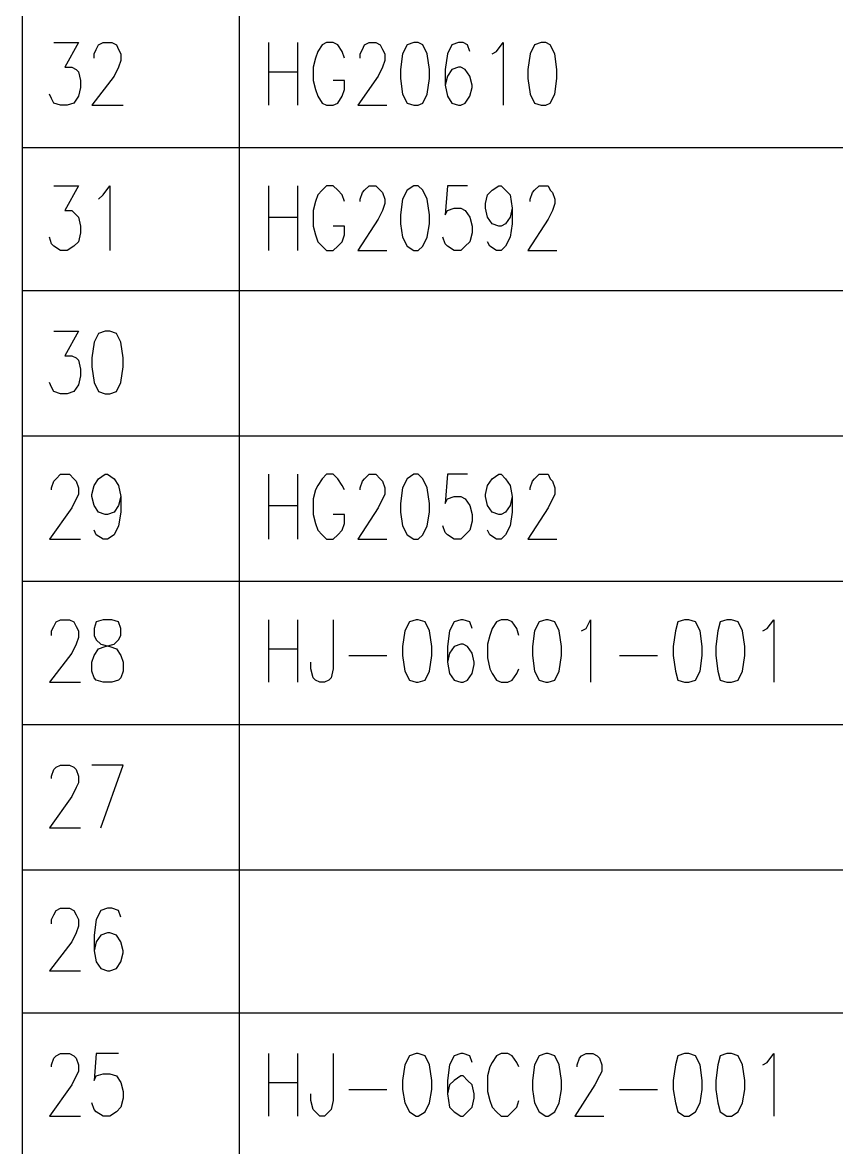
# Model space of a CAD drawing. Extents: x 13.06 to 16.25, y 9.33 to 13.85.
# Drawn here: x 15.2287 to 15.4713, y 10.7747 to 11.11 of the extents above; entities that cross this region are included whole.
import ezdxf

# ---------------------------------------------------------------- set-up
doc = ezdxf.new("R2010")
doc.units = 0
doc.header["$MEASUREMENT"] = 0
doc.linetypes.add('AUSGEZOGEN', pattern=[0])
doc.layers.get('0').update_dxf_attribs({"linetype": 'AUSGEZOGEN'})

msp = doc.modelspace()

# ---------------------------------------------------------------- linework, layer by layer
for points in [[(15.22867, 11.07267), (15.22867, 11.116)], [(15.29333, 11.07267), (15.29333, 11.116)], [(15.238, 11.104), (15.24533, 11.104), (15.24533, 11.104), (15.24133, 11.09667), (15.24133, 11.09667), (15.24333, 11.09667), (15.24333, 11.09667), (15.24467, 11.096), (15.24467, 11.096), (15.24533, 11.09533), (15.24533, 11.09533), (15.246, 11.09267), (15.246, 11.09267), (15.246, 11.09067), (15.246, 11.09067), (15.24533, 11.088), (15.24533, 11.088), (15.244, 11.086), (15.244, 11.086), (15.242, 11.08533), (15.242, 11.08533), (15.24, 11.08533), (15.24, 11.08533), (15.238, 11.086), (15.238, 11.086), (15.23733, 11.08733), (15.23733, 11.08733), (15.23667, 11.08867)], [(15.25, 11.09933), (15.25, 11.10067), (15.25, 11.10067), (15.25067, 11.102), (15.25067, 11.102), (15.25133, 11.10333), (15.25133, 11.10333), (15.25267, 11.104), (15.25267, 11.104), (15.25533, 11.104), (15.25533, 11.104), (15.25667, 11.10333), (15.25667, 11.10333), (15.25733, 11.102), (15.25733, 11.102), (15.258, 11.10067), (15.258, 11.10067), (15.258, 11.09867), (15.258, 11.09867), (15.25733, 11.09667), (15.25733, 11.09667), (15.256, 11.094), (15.256, 11.094), (15.24933, 11.08533), (15.24933, 11.08533), (15.25867, 11.08533)], [(15.302, 11.104), (15.302, 11.08533)], [(15.31067, 11.104), (15.31067, 11.08533)], [(15.32467, 11.09933), (15.324, 11.10133), (15.324, 11.10133), (15.32267, 11.10333), (15.32267, 11.10333), (15.32133, 11.104), (15.32133, 11.104), (15.31933, 11.104), (15.31933, 11.104), (15.318, 11.10333), (15.318, 11.10333), (15.31667, 11.10133), (15.31667, 11.10133), (15.316, 11.09933), (15.316, 11.09933), (15.31533, 11.09667), (15.31533, 11.09667), (15.31533, 11.09267), (15.31533, 11.09267), (15.316, 11.09), (15.316, 11.09), (15.31667, 11.088), (15.31667, 11.088), (15.318, 11.086), (15.318, 11.086), (15.31933, 11.08533), (15.31933, 11.08533), (15.32133, 11.08533), (15.32133, 11.08533), (15.32267, 11.086), (15.32267, 11.086), (15.324, 11.088), (15.324, 11.088), (15.32467, 11.09), (15.32467, 11.09), (15.32467, 11.09267), (15.32467, 11.09267), (15.32133, 11.09267)], [(15.32933, 11.09933), (15.32933, 11.10067), (15.32933, 11.10067), (15.33, 11.102), (15.33, 11.102), (15.33067, 11.10333), (15.33067, 11.10333), (15.332, 11.104), (15.332, 11.104), (15.334, 11.104), (15.334, 11.104), (15.33533, 11.10333), (15.33533, 11.10333), (15.336, 11.102), (15.336, 11.102), (15.33667, 11.10067), (15.33667, 11.10067), (15.33667, 11.09867), (15.33667, 11.09867), (15.336, 11.09667), (15.336, 11.09667), (15.33467, 11.094), (15.33467, 11.094), (15.32867, 11.08533), (15.32867, 11.08533), (15.33733, 11.08533)], [(15.34533, 11.104), (15.34333, 11.10333), (15.34333, 11.10333), (15.342, 11.10067), (15.342, 11.10067), (15.34133, 11.096), (15.34133, 11.096), (15.34133, 11.09333), (15.34133, 11.09333), (15.342, 11.08867), (15.342, 11.08867), (15.34333, 11.086), (15.34333, 11.086), (15.34533, 11.08533), (15.34533, 11.08533), (15.34667, 11.08533), (15.34667, 11.08533), (15.348, 11.086), (15.348, 11.086), (15.34933, 11.08867), (15.34933, 11.08867), (15.35, 11.09333), (15.35, 11.09333), (15.35, 11.096), (15.35, 11.096), (15.34933, 11.10067), (15.34933, 11.10067), (15.348, 11.10333), (15.348, 11.10333), (15.34667, 11.104), (15.34667, 11.104), (15.34533, 11.104), (15.34533, 11.104)], [(15.362, 11.10133), (15.36133, 11.10333), (15.36133, 11.10333), (15.36, 11.104), (15.36, 11.104), (15.35867, 11.104), (15.35867, 11.104), (15.35667, 11.10333), (15.35667, 11.10333), (15.35533, 11.10067), (15.35533, 11.10067), (15.35467, 11.096), (15.35467, 11.096), (15.35467, 11.09133), (15.35467, 11.09133), (15.35533, 11.088), (15.35533, 11.088), (15.35667, 11.086), (15.35667, 11.086), (15.35867, 11.08533), (15.35867, 11.08533), (15.35933, 11.08533), (15.35933, 11.08533), (15.36067, 11.086), (15.36067, 11.086), (15.362, 11.088), (15.362, 11.088), (15.36267, 11.09067), (15.36267, 11.09067), (15.36267, 11.09133), (15.36267, 11.09133), (15.362, 11.094), (15.362, 11.094), (15.36067, 11.096), (15.36067, 11.096), (15.35933, 11.09667), (15.35933, 11.09667), (15.35867, 11.09667), (15.35867, 11.09667), (15.35667, 11.096), (15.35667, 11.096), (15.35533, 11.094), (15.35533, 11.094), (15.35467, 11.09133)], [(15.36867, 11.10067), (15.37, 11.10133), (15.37, 11.10133), (15.372, 11.104), (15.372, 11.104), (15.372, 11.08533)], [(15.38333, 11.104), (15.38133, 11.10333), (15.38133, 11.10333), (15.38, 11.10067), (15.38, 11.10067), (15.37933, 11.096), (15.37933, 11.096), (15.37933, 11.09333), (15.37933, 11.09333), (15.38, 11.08867), (15.38, 11.08867), (15.38133, 11.086), (15.38133, 11.086), (15.38333, 11.08533), (15.38333, 11.08533), (15.38467, 11.08533), (15.38467, 11.08533), (15.386, 11.086), (15.386, 11.086), (15.38733, 11.08867), (15.38733, 11.08867), (15.388, 11.09333), (15.388, 11.09333), (15.388, 11.096), (15.388, 11.096), (15.38733, 11.10067), (15.38733, 11.10067), (15.386, 11.10333), (15.386, 11.10333), (15.38467, 11.104), (15.38467, 11.104), (15.38333, 11.104), (15.38333, 11.104)], [(15.302, 11.09533), (15.31067, 11.09533)], [(16.19667, 11.07267), (15.22867, 11.07267)], [(15.22867, 11.03), (15.22867, 11.07267)], [(15.29333, 11.03), (15.29333, 11.07267)], [(15.238, 11.06133), (15.24533, 11.06133), (15.24533, 11.06133), (15.24133, 11.054), (15.24133, 11.054), (15.24333, 11.054), (15.24333, 11.054), (15.24467, 11.05267), (15.24467, 11.05267), (15.24533, 11.052), (15.24533, 11.052), (15.246, 11.04933), (15.246, 11.04933), (15.246, 11.04733), (15.246, 11.04733), (15.24533, 11.04467), (15.24533, 11.04467), (15.244, 11.04333), (15.244, 11.04333), (15.242, 11.042), (15.242, 11.042), (15.24, 11.042), (15.24, 11.042), (15.238, 11.04333), (15.238, 11.04333), (15.23733, 11.044), (15.23733, 11.044), (15.23667, 11.046)], [(15.25133, 11.05733), (15.25267, 11.05867), (15.25267, 11.05867), (15.25467, 11.06133), (15.25467, 11.06133), (15.25467, 11.042)], [(15.302, 11.06133), (15.302, 11.042)], [(15.31067, 11.06133), (15.31067, 11.042)], [(15.32467, 11.05667), (15.324, 11.05867), (15.324, 11.05867), (15.32267, 11.06), (15.32267, 11.06), (15.32133, 11.06133), (15.32133, 11.06133), (15.31933, 11.06133), (15.31933, 11.06133), (15.318, 11.06), (15.318, 11.06), (15.31667, 11.05867), (15.31667, 11.05867), (15.316, 11.05667), (15.316, 11.05667), (15.31533, 11.054), (15.31533, 11.054), (15.31533, 11.04933), (15.31533, 11.04933), (15.316, 11.04667), (15.316, 11.04667), (15.31667, 11.04467), (15.31667, 11.04467), (15.318, 11.04333), (15.318, 11.04333), (15.31933, 11.042), (15.31933, 11.042), (15.32133, 11.042), (15.32133, 11.042), (15.32267, 11.04333), (15.32267, 11.04333), (15.324, 11.04467), (15.324, 11.04467), (15.32467, 11.04667), (15.32467, 11.04667), (15.32467, 11.04933), (15.32467, 11.04933), (15.32133, 11.04933)], [(15.32933, 11.05667), (15.32933, 11.05733), (15.32933, 11.05733), (15.33, 11.05933), (15.33, 11.05933), (15.33067, 11.06), (15.33067, 11.06), (15.332, 11.06133), (15.332, 11.06133), (15.334, 11.06133), (15.334, 11.06133), (15.33533, 11.06), (15.33533, 11.06), (15.336, 11.05933), (15.336, 11.05933), (15.33667, 11.05733), (15.33667, 11.05733), (15.33667, 11.056), (15.33667, 11.056), (15.336, 11.054), (15.336, 11.054), (15.33467, 11.05133), (15.33467, 11.05133), (15.32867, 11.042), (15.32867, 11.042), (15.33733, 11.042)], [(15.34533, 11.06133), (15.34333, 11.06), (15.34333, 11.06), (15.342, 11.05733), (15.342, 11.05733), (15.34133, 11.05267), (15.34133, 11.05267), (15.34133, 11.05), (15.34133, 11.05), (15.342, 11.046), (15.342, 11.046), (15.34333, 11.04333), (15.34333, 11.04333), (15.34533, 11.042), (15.34533, 11.042), (15.34667, 11.042), (15.34667, 11.042), (15.348, 11.04333), (15.348, 11.04333), (15.34933, 11.046), (15.34933, 11.046), (15.35, 11.05), (15.35, 11.05), (15.35, 11.05267), (15.35, 11.05267), (15.34933, 11.05733), (15.34933, 11.05733), (15.348, 11.06), (15.348, 11.06), (15.34667, 11.06133), (15.34667, 11.06133), (15.34533, 11.06133), (15.34533, 11.06133)], [(15.36133, 11.06133), (15.35533, 11.06133), (15.35533, 11.06133), (15.35467, 11.05267), (15.35467, 11.05267), (15.35533, 11.054), (15.35533, 11.054), (15.35733, 11.05467), (15.35733, 11.05467), (15.35933, 11.05467), (15.35933, 11.05467), (15.36067, 11.054), (15.36067, 11.054), (15.362, 11.052), (15.362, 11.052), (15.36267, 11.04933), (15.36267, 11.04933), (15.36267, 11.04733), (15.36267, 11.04733), (15.362, 11.04467), (15.362, 11.04467), (15.36067, 11.04333), (15.36067, 11.04333), (15.35933, 11.042), (15.35933, 11.042), (15.35733, 11.042), (15.35733, 11.042), (15.35533, 11.04333), (15.35533, 11.04333), (15.35467, 11.044), (15.35467, 11.044), (15.354, 11.046)], [(15.37467, 11.05467), (15.374, 11.052), (15.374, 11.052), (15.37267, 11.05), (15.37267, 11.05), (15.37133, 11.04933), (15.37133, 11.04933), (15.37067, 11.04933), (15.37067, 11.04933), (15.36867, 11.05), (15.36867, 11.05), (15.36733, 11.052), (15.36733, 11.052), (15.36667, 11.05467), (15.36667, 11.05467), (15.36667, 11.056), (15.36667, 11.056), (15.36733, 11.05867), (15.36733, 11.05867), (15.36867, 11.06), (15.36867, 11.06), (15.37067, 11.06133), (15.37067, 11.06133), (15.37133, 11.06133), (15.37133, 11.06133), (15.37267, 11.06), (15.37267, 11.06), (15.374, 11.05867), (15.374, 11.05867), (15.37467, 11.05467), (15.37467, 11.05467), (15.37467, 11.05), (15.37467, 11.05), (15.374, 11.046), (15.374, 11.046), (15.37267, 11.04333), (15.37267, 11.04333), (15.37133, 11.042), (15.37133, 11.042), (15.37, 11.042), (15.37, 11.042), (15.368, 11.04333), (15.368, 11.04333), (15.36733, 11.04467)], [(15.38, 11.05667), (15.38, 11.05733), (15.38, 11.05733), (15.38067, 11.05933), (15.38067, 11.05933), (15.38133, 11.06), (15.38133, 11.06), (15.38267, 11.06133), (15.38267, 11.06133), (15.38533, 11.06133), (15.38533, 11.06133), (15.386, 11.06), (15.386, 11.06), (15.38667, 11.05933), (15.38667, 11.05933), (15.38733, 11.05733), (15.38733, 11.05733), (15.38733, 11.056), (15.38733, 11.056), (15.38667, 11.054), (15.38667, 11.054), (15.38533, 11.05133), (15.38533, 11.05133), (15.37933, 11.042), (15.37933, 11.042), (15.388, 11.042)], [(15.302, 11.052), (15.31067, 11.052)], [(16.19667, 11.03), (15.22867, 11.03)], [(15.22867, 10.98667), (15.22867, 11.03)], [(15.29333, 10.98667), (15.29333, 11.03)], [(15.238, 11.018), (15.24533, 11.018), (15.24533, 11.018), (15.24133, 11.01067), (15.24133, 11.01067), (15.24333, 11.01067), (15.24333, 11.01067), (15.24467, 11.01), (15.24467, 11.01), (15.24533, 11.00933), (15.24533, 11.00933), (15.246, 11.00667), (15.246, 11.00667), (15.246, 11.00467), (15.246, 11.00467), (15.24533, 11.002), (15.24533, 11.002), (15.244, 11), (15.244, 11), (15.242, 10.99933), (15.242, 10.99933), (15.24, 10.99933), (15.24, 10.99933), (15.238, 11), (15.238, 11), (15.23733, 11.00133), (15.23733, 11.00133), (15.23667, 11.00267)], [(15.25333, 11.018), (15.25133, 11.01733), (15.25133, 11.01733), (15.25, 11.01467), (15.25, 11.01467), (15.24933, 11.01), (15.24933, 11.01), (15.24933, 11.00733), (15.24933, 11.00733), (15.25, 11.00267), (15.25, 11.00267), (15.25133, 11), (15.25133, 11), (15.25333, 10.99933), (15.25333, 10.99933), (15.25467, 10.99933), (15.25467, 10.99933), (15.25667, 11), (15.25667, 11), (15.258, 11.00267), (15.258, 11.00267), (15.25867, 11.00733), (15.25867, 11.00733), (15.25867, 11.01), (15.25867, 11.01), (15.258, 11.01467), (15.258, 11.01467), (15.25667, 11.01733), (15.25667, 11.01733), (15.25467, 11.018), (15.25467, 11.018), (15.25333, 11.018), (15.25333, 11.018)], [(16.19667, 10.98667), (15.22867, 10.98667)], [(15.22867, 10.94333), (15.22867, 10.98667)], [(15.29333, 10.94333), (15.29333, 10.98667)], [(15.23733, 10.97067), (15.23733, 10.97133), (15.23733, 10.97133), (15.238, 10.97333), (15.238, 10.97333), (15.23867, 10.974), (15.23867, 10.974), (15.24, 10.97533), (15.24, 10.97533), (15.24267, 10.97533), (15.24267, 10.97533), (15.244, 10.974), (15.244, 10.974), (15.24467, 10.97333), (15.24467, 10.97333), (15.24533, 10.97133), (15.24533, 10.97133), (15.24533, 10.96933), (15.24533, 10.96933), (15.24467, 10.968), (15.24467, 10.968), (15.24333, 10.96533), (15.24333, 10.96533), (15.23667, 10.956), (15.23667, 10.956), (15.246, 10.956)], [(15.258, 10.96867), (15.25733, 10.966), (15.25733, 10.966), (15.256, 10.964), (15.256, 10.964), (15.254, 10.96333), (15.254, 10.96333), (15.25333, 10.96333), (15.25333, 10.96333), (15.25133, 10.964), (15.25133, 10.964), (15.25, 10.966), (15.25, 10.966), (15.24933, 10.96867), (15.24933, 10.96867), (15.24933, 10.96933), (15.24933, 10.96933), (15.25, 10.972), (15.25, 10.972), (15.25133, 10.974), (15.25133, 10.974), (15.25333, 10.97533), (15.25333, 10.97533), (15.254, 10.97533), (15.254, 10.97533), (15.256, 10.974), (15.256, 10.974), (15.25733, 10.972), (15.25733, 10.972), (15.258, 10.96867), (15.258, 10.96867), (15.258, 10.964), (15.258, 10.964), (15.25733, 10.96), (15.25733, 10.96), (15.256, 10.95733), (15.256, 10.95733), (15.254, 10.956), (15.254, 10.956), (15.25267, 10.956), (15.25267, 10.956), (15.25067, 10.95733), (15.25067, 10.95733), (15.25, 10.95867)], [(15.302, 10.97533), (15.302, 10.956)], [(15.31067, 10.97533), (15.31067, 10.956)], [(15.32467, 10.97067), (15.324, 10.972), (15.324, 10.972), (15.32267, 10.974), (15.32267, 10.974), (15.32133, 10.97533), (15.32133, 10.97533), (15.31933, 10.97533), (15.31933, 10.97533), (15.318, 10.974), (15.318, 10.974), (15.31667, 10.972), (15.31667, 10.972), (15.316, 10.97067), (15.316, 10.97067), (15.31533, 10.968), (15.31533, 10.968), (15.31533, 10.96333), (15.31533, 10.96333), (15.316, 10.96067), (15.316, 10.96067), (15.31667, 10.95867), (15.31667, 10.95867), (15.318, 10.95733), (15.318, 10.95733), (15.31933, 10.956), (15.31933, 10.956), (15.32133, 10.956), (15.32133, 10.956), (15.32267, 10.95733), (15.32267, 10.95733), (15.324, 10.95867), (15.324, 10.95867), (15.32467, 10.96067), (15.32467, 10.96067), (15.32467, 10.96333), (15.32467, 10.96333), (15.32133, 10.96333)], [(15.32933, 10.97067), (15.32933, 10.97133), (15.32933, 10.97133), (15.33, 10.97333), (15.33, 10.97333), (15.33067, 10.974), (15.33067, 10.974), (15.332, 10.97533), (15.332, 10.97533), (15.334, 10.97533), (15.334, 10.97533), (15.33533, 10.974), (15.33533, 10.974), (15.336, 10.97333), (15.336, 10.97333), (15.33667, 10.97133), (15.33667, 10.97133), (15.33667, 10.96933), (15.33667, 10.96933), (15.336, 10.968), (15.336, 10.968), (15.33467, 10.96533), (15.33467, 10.96533), (15.32867, 10.956), (15.32867, 10.956), (15.33733, 10.956)], [(15.34533, 10.97533), (15.34333, 10.974), (15.34333, 10.974), (15.342, 10.97133), (15.342, 10.97133), (15.34133, 10.96667), (15.34133, 10.96667), (15.34133, 10.964), (15.34133, 10.964), (15.342, 10.96), (15.342, 10.96), (15.34333, 10.95733), (15.34333, 10.95733), (15.34533, 10.956), (15.34533, 10.956), (15.34667, 10.956), (15.34667, 10.956), (15.348, 10.95733), (15.348, 10.95733), (15.34933, 10.96), (15.34933, 10.96), (15.35, 10.964), (15.35, 10.964), (15.35, 10.96667), (15.35, 10.96667), (15.34933, 10.97133), (15.34933, 10.97133), (15.348, 10.974), (15.348, 10.974), (15.34667, 10.97533), (15.34667, 10.97533), (15.34533, 10.97533), (15.34533, 10.97533)], [(15.36133, 10.97533), (15.35533, 10.97533), (15.35533, 10.97533), (15.35467, 10.96667), (15.35467, 10.96667), (15.35533, 10.968), (15.35533, 10.968), (15.35733, 10.96867), (15.35733, 10.96867), (15.35933, 10.96867), (15.35933, 10.96867), (15.36067, 10.968), (15.36067, 10.968), (15.362, 10.966), (15.362, 10.966), (15.36267, 10.96333), (15.36267, 10.96333), (15.36267, 10.96133), (15.36267, 10.96133), (15.362, 10.95867), (15.362, 10.95867), (15.36067, 10.95733), (15.36067, 10.95733), (15.35933, 10.956), (15.35933, 10.956), (15.35733, 10.956), (15.35733, 10.956), (15.35533, 10.95733), (15.35533, 10.95733), (15.35467, 10.958), (15.35467, 10.958), (15.354, 10.96)], [(15.37467, 10.96867), (15.374, 10.966), (15.374, 10.966), (15.37267, 10.964), (15.37267, 10.964), (15.37133, 10.96333), (15.37133, 10.96333), (15.37067, 10.96333), (15.37067, 10.96333), (15.36867, 10.964), (15.36867, 10.964), (15.36733, 10.966), (15.36733, 10.966), (15.36667, 10.96867), (15.36667, 10.96867), (15.36667, 10.96933), (15.36667, 10.96933), (15.36733, 10.972), (15.36733, 10.972), (15.36867, 10.974), (15.36867, 10.974), (15.37067, 10.97533), (15.37067, 10.97533), (15.37133, 10.97533), (15.37133, 10.97533), (15.37267, 10.974), (15.37267, 10.974), (15.374, 10.972), (15.374, 10.972), (15.37467, 10.96867), (15.37467, 10.96867), (15.37467, 10.964), (15.37467, 10.964), (15.374, 10.96), (15.374, 10.96), (15.37267, 10.95733), (15.37267, 10.95733), (15.37133, 10.956), (15.37133, 10.956), (15.37, 10.956), (15.37, 10.956), (15.368, 10.95733), (15.368, 10.95733), (15.36733, 10.95867)], [(15.38, 10.97067), (15.38, 10.97133), (15.38, 10.97133), (15.38067, 10.97333), (15.38067, 10.97333), (15.38133, 10.974), (15.38133, 10.974), (15.38267, 10.97533), (15.38267, 10.97533), (15.38533, 10.97533), (15.38533, 10.97533), (15.386, 10.974), (15.386, 10.974), (15.38667, 10.97333), (15.38667, 10.97333), (15.38733, 10.97133), (15.38733, 10.97133), (15.38733, 10.96933), (15.38733, 10.96933), (15.38667, 10.968), (15.38667, 10.968), (15.38533, 10.96533), (15.38533, 10.96533), (15.37933, 10.956), (15.37933, 10.956), (15.388, 10.956)], [(15.302, 10.966), (15.31067, 10.966)], [(16.19667, 10.94333), (15.22867, 10.94333)], [(15.22867, 10.90067), (15.22867, 10.94333)], [(15.29333, 10.90067), (15.29333, 10.94333)], [(15.23733, 10.92733), (15.23733, 10.92867), (15.23733, 10.92867), (15.238, 10.93), (15.238, 10.93), (15.23867, 10.93133), (15.23867, 10.93133), (15.24, 10.932), (15.24, 10.932), (15.24267, 10.932), (15.24267, 10.932), (15.244, 10.93133), (15.244, 10.93133), (15.24467, 10.93), (15.24467, 10.93), (15.24533, 10.92867), (15.24533, 10.92867), (15.24533, 10.92667), (15.24533, 10.92667), (15.24467, 10.92467), (15.24467, 10.92467), (15.24333, 10.922), (15.24333, 10.922), (15.23667, 10.91333), (15.23667, 10.91333), (15.246, 10.91333)], [(15.25267, 10.932), (15.25067, 10.93133), (15.25067, 10.93133), (15.25, 10.92933), (15.25, 10.92933), (15.25, 10.92733), (15.25, 10.92733), (15.25067, 10.926), (15.25067, 10.926), (15.252, 10.92467), (15.252, 10.92467), (15.25467, 10.924), (15.25467, 10.924), (15.25667, 10.92333), (15.25667, 10.92333), (15.258, 10.92133), (15.258, 10.92133), (15.25867, 10.91933), (15.25867, 10.91933), (15.25867, 10.91667), (15.25867, 10.91667), (15.258, 10.91467), (15.258, 10.91467), (15.25733, 10.914), (15.25733, 10.914), (15.25533, 10.91333), (15.25533, 10.91333), (15.25267, 10.91333), (15.25267, 10.91333), (15.25067, 10.914), (15.25067, 10.914), (15.25, 10.91467), (15.25, 10.91467), (15.24933, 10.91667), (15.24933, 10.91667), (15.24933, 10.91933), (15.24933, 10.91933), (15.25, 10.92133), (15.25, 10.92133), (15.25133, 10.92333), (15.25133, 10.92333), (15.25333, 10.924), (15.25333, 10.924), (15.256, 10.92467), (15.256, 10.92467), (15.25733, 10.926), (15.25733, 10.926), (15.258, 10.92733), (15.258, 10.92733), (15.258, 10.92933), (15.258, 10.92933), (15.25733, 10.93133), (15.25733, 10.93133), (15.25533, 10.932), (15.25533, 10.932), (15.25267, 10.932), (15.25267, 10.932)], [(15.302, 10.932), (15.302, 10.91333)], [(15.31067, 10.932), (15.31067, 10.91333)], [(15.32133, 10.932), (15.32133, 10.91733), (15.32133, 10.91733), (15.32067, 10.91467), (15.32067, 10.91467), (15.32, 10.914), (15.32, 10.914), (15.31867, 10.91333), (15.31867, 10.91333), (15.31733, 10.91333), (15.31733, 10.91333), (15.316, 10.914), (15.316, 10.914), (15.31533, 10.91467), (15.31533, 10.91467), (15.31467, 10.91733), (15.31467, 10.91733), (15.31467, 10.91933)], [(15.346, 10.932), (15.344, 10.93133), (15.344, 10.93133), (15.34267, 10.92867), (15.34267, 10.92867), (15.342, 10.924), (15.342, 10.924), (15.342, 10.92133), (15.342, 10.92133), (15.34267, 10.91667), (15.34267, 10.91667), (15.344, 10.914), (15.344, 10.914), (15.346, 10.91333), (15.346, 10.91333), (15.34667, 10.91333), (15.34667, 10.91333), (15.34867, 10.914), (15.34867, 10.914), (15.35, 10.91667), (15.35, 10.91667), (15.35067, 10.92133), (15.35067, 10.92133), (15.35067, 10.924), (15.35067, 10.924), (15.35, 10.92867), (15.35, 10.92867), (15.34867, 10.93133), (15.34867, 10.93133), (15.34667, 10.932), (15.34667, 10.932), (15.346, 10.932), (15.346, 10.932)], [(15.36267, 10.92933), (15.362, 10.93133), (15.362, 10.93133), (15.36, 10.932), (15.36, 10.932), (15.35933, 10.932), (15.35933, 10.932), (15.35733, 10.93133), (15.35733, 10.93133), (15.356, 10.92867), (15.356, 10.92867), (15.35533, 10.924), (15.35533, 10.924), (15.35533, 10.91933), (15.35533, 10.91933), (15.356, 10.916), (15.356, 10.916), (15.35733, 10.914), (15.35733, 10.914), (15.35933, 10.91333), (15.35933, 10.91333), (15.36, 10.91333), (15.36, 10.91333), (15.36133, 10.914), (15.36133, 10.914), (15.36267, 10.916), (15.36267, 10.916), (15.36333, 10.91867), (15.36333, 10.91867), (15.36333, 10.91933), (15.36333, 10.91933), (15.36267, 10.922), (15.36267, 10.922), (15.36133, 10.924), (15.36133, 10.924), (15.36, 10.92467), (15.36, 10.92467), (15.35933, 10.92467), (15.35933, 10.92467), (15.35733, 10.924), (15.35733, 10.924), (15.356, 10.922), (15.356, 10.922), (15.35533, 10.91933)], [(15.37667, 10.92733), (15.376, 10.92933), (15.376, 10.92933), (15.37467, 10.93133), (15.37467, 10.93133), (15.37333, 10.932), (15.37333, 10.932), (15.37133, 10.932), (15.37133, 10.932), (15.37, 10.93133), (15.37, 10.93133), (15.36867, 10.92933), (15.36867, 10.92933), (15.368, 10.92733), (15.368, 10.92733), (15.36733, 10.92467), (15.36733, 10.92467), (15.36733, 10.92067), (15.36733, 10.92067), (15.368, 10.91733), (15.368, 10.91733), (15.36867, 10.916), (15.36867, 10.916), (15.37, 10.914), (15.37, 10.914), (15.37133, 10.91333), (15.37133, 10.91333), (15.37333, 10.91333), (15.37333, 10.91333), (15.37467, 10.914), (15.37467, 10.914), (15.376, 10.916), (15.376, 10.916), (15.37667, 10.91733)], [(15.38467, 10.932), (15.38267, 10.93133), (15.38267, 10.93133), (15.38133, 10.92867), (15.38133, 10.92867), (15.38067, 10.924), (15.38067, 10.924), (15.38067, 10.92133), (15.38067, 10.92133), (15.38133, 10.91667), (15.38133, 10.91667), (15.38267, 10.914), (15.38267, 10.914), (15.38467, 10.91333), (15.38467, 10.91333), (15.38533, 10.91333), (15.38533, 10.91333), (15.38733, 10.914), (15.38733, 10.914), (15.38867, 10.91667), (15.38867, 10.91667), (15.38933, 10.92133), (15.38933, 10.92133), (15.38933, 10.924), (15.38933, 10.924), (15.38867, 10.92867), (15.38867, 10.92867), (15.38733, 10.93133), (15.38733, 10.93133), (15.38533, 10.932), (15.38533, 10.932), (15.38467, 10.932), (15.38467, 10.932)], [(15.39533, 10.92867), (15.39667, 10.92933), (15.39667, 10.92933), (15.398, 10.932), (15.398, 10.932), (15.398, 10.91333)], [(15.426, 10.932), (15.424, 10.93133), (15.424, 10.93133), (15.42333, 10.92867), (15.42333, 10.92867), (15.42267, 10.924), (15.42267, 10.924), (15.42267, 10.92133), (15.42267, 10.92133), (15.42333, 10.91667), (15.42333, 10.91667), (15.424, 10.914), (15.424, 10.914), (15.426, 10.91333), (15.426, 10.91333), (15.42733, 10.91333), (15.42733, 10.91333), (15.42933, 10.914), (15.42933, 10.914), (15.43067, 10.91667), (15.43067, 10.91667), (15.43133, 10.92133), (15.43133, 10.92133), (15.43133, 10.924), (15.43133, 10.924), (15.43067, 10.92867), (15.43067, 10.92867), (15.42933, 10.93133), (15.42933, 10.93133), (15.42733, 10.932), (15.42733, 10.932), (15.426, 10.932), (15.426, 10.932)], [(15.43867, 10.932), (15.43667, 10.93133), (15.43667, 10.93133), (15.436, 10.92867), (15.436, 10.92867), (15.43533, 10.924), (15.43533, 10.924), (15.43533, 10.92133), (15.43533, 10.92133), (15.436, 10.91667), (15.436, 10.91667), (15.43667, 10.914), (15.43667, 10.914), (15.43867, 10.91333), (15.43867, 10.91333), (15.44, 10.91333), (15.44, 10.91333), (15.442, 10.914), (15.442, 10.914), (15.44333, 10.91667), (15.44333, 10.91667), (15.444, 10.92133), (15.444, 10.92133), (15.444, 10.924), (15.444, 10.924), (15.44333, 10.92867), (15.44333, 10.92867), (15.442, 10.93133), (15.442, 10.93133), (15.44, 10.932), (15.44, 10.932), (15.43867, 10.932), (15.43867, 10.932)], [(15.44933, 10.92867), (15.45067, 10.92933), (15.45067, 10.92933), (15.45267, 10.932), (15.45267, 10.932), (15.45267, 10.91333)], [(15.302, 10.92333), (15.31067, 10.92333)], [(15.326, 10.92133), (15.33733, 10.92133)], [(15.40667, 10.92133), (15.418, 10.92133)], [(16.19667, 10.90067), (15.22867, 10.90067)], [(15.22867, 10.85733), (15.22867, 10.90067)], [(15.29333, 10.85733), (15.29333, 10.90067)], [(15.23733, 10.88467), (15.23733, 10.88533), (15.23733, 10.88533), (15.238, 10.88733), (15.238, 10.88733), (15.23867, 10.888), (15.23867, 10.888), (15.24, 10.88867), (15.24, 10.88867), (15.24267, 10.88867), (15.24267, 10.88867), (15.244, 10.888), (15.244, 10.888), (15.24467, 10.88733), (15.24467, 10.88733), (15.24533, 10.88533), (15.24533, 10.88533), (15.24533, 10.88333), (15.24533, 10.88333), (15.24467, 10.882), (15.24467, 10.882), (15.24333, 10.87933), (15.24333, 10.87933), (15.23667, 10.87), (15.23667, 10.87), (15.246, 10.87)], [(15.252, 10.87), (15.25867, 10.88867), (15.25867, 10.88867), (15.24933, 10.88867)], [(16.19667, 10.85733), (15.22867, 10.85733)], [(15.22867, 10.81467), (15.22867, 10.85733)], [(15.29333, 10.81467), (15.29333, 10.85733)], [(15.23733, 10.84133), (15.23733, 10.84267), (15.23733, 10.84267), (15.238, 10.844), (15.238, 10.844), (15.23867, 10.84533), (15.23867, 10.84533), (15.24, 10.846), (15.24, 10.846), (15.24267, 10.846), (15.24267, 10.846), (15.244, 10.84533), (15.244, 10.84533), (15.24467, 10.844), (15.24467, 10.844), (15.24533, 10.84267), (15.24533, 10.84267), (15.24533, 10.84067), (15.24533, 10.84067), (15.24467, 10.83867), (15.24467, 10.83867), (15.24333, 10.836), (15.24333, 10.836), (15.23667, 10.82733), (15.23667, 10.82733), (15.246, 10.82733)], [(15.258, 10.84333), (15.25733, 10.84533), (15.25733, 10.84533), (15.25533, 10.846), (15.25533, 10.846), (15.254, 10.846), (15.254, 10.846), (15.252, 10.84533), (15.252, 10.84533), (15.25067, 10.84267), (15.25067, 10.84267), (15.25, 10.838), (15.25, 10.838), (15.25, 10.83333), (15.25, 10.83333), (15.25067, 10.83), (15.25067, 10.83), (15.252, 10.828), (15.252, 10.828), (15.254, 10.82733), (15.254, 10.82733), (15.25467, 10.82733), (15.25467, 10.82733), (15.25667, 10.828), (15.25667, 10.828), (15.258, 10.83), (15.258, 10.83), (15.25867, 10.83267), (15.25867, 10.83267), (15.25867, 10.83333), (15.25867, 10.83333), (15.258, 10.836), (15.258, 10.836), (15.25667, 10.838), (15.25667, 10.838), (15.25467, 10.83867), (15.25467, 10.83867), (15.254, 10.83867), (15.254, 10.83867), (15.252, 10.838), (15.252, 10.838), (15.25067, 10.836), (15.25067, 10.836), (15.25, 10.83333)], [(16.19667, 10.81467), (15.22867, 10.81467)], [(15.22867, 10.77133), (15.22867, 10.81467)], [(15.29333, 10.77133), (15.29333, 10.81467)], [(15.23733, 10.79867), (15.23733, 10.79933), (15.23733, 10.79933), (15.238, 10.80133), (15.238, 10.80133), (15.23867, 10.802), (15.23867, 10.802), (15.24, 10.80267), (15.24, 10.80267), (15.24267, 10.80267), (15.24267, 10.80267), (15.244, 10.802), (15.244, 10.802), (15.24467, 10.80133), (15.24467, 10.80133), (15.24533, 10.79933), (15.24533, 10.79933), (15.24533, 10.79733), (15.24533, 10.79733), (15.24467, 10.796), (15.24467, 10.796), (15.24333, 10.79333), (15.24333, 10.79333), (15.23667, 10.784), (15.23667, 10.784), (15.246, 10.784)], [(15.25733, 10.80267), (15.25067, 10.80267), (15.25067, 10.80267), (15.25, 10.79467), (15.25, 10.79467), (15.25067, 10.796), (15.25067, 10.796), (15.25267, 10.79667), (15.25267, 10.79667), (15.25467, 10.79667), (15.25467, 10.79667), (15.25667, 10.796), (15.25667, 10.796), (15.258, 10.794), (15.258, 10.794), (15.25867, 10.79133), (15.25867, 10.79133), (15.25867, 10.78933), (15.25867, 10.78933), (15.258, 10.78667), (15.258, 10.78667), (15.25667, 10.78533), (15.25667, 10.78533), (15.25467, 10.784), (15.25467, 10.784), (15.25267, 10.784), (15.25267, 10.784), (15.25067, 10.78533), (15.25067, 10.78533), (15.25, 10.786), (15.25, 10.786), (15.24933, 10.788)], [(15.302, 10.80267), (15.302, 10.784)], [(15.31067, 10.80267), (15.31067, 10.784)], [(15.32133, 10.80267), (15.32133, 10.78867), (15.32133, 10.78867), (15.32067, 10.786), (15.32067, 10.786), (15.32, 10.78533), (15.32, 10.78533), (15.31867, 10.784), (15.31867, 10.784), (15.31733, 10.784), (15.31733, 10.784), (15.316, 10.78533), (15.316, 10.78533), (15.31533, 10.786), (15.31533, 10.786), (15.31467, 10.78867), (15.31467, 10.78867), (15.31467, 10.79067)], [(15.346, 10.80267), (15.344, 10.802), (15.344, 10.802), (15.34267, 10.79933), (15.34267, 10.79933), (15.342, 10.79467), (15.342, 10.79467), (15.342, 10.792), (15.342, 10.792), (15.34267, 10.788), (15.34267, 10.788), (15.344, 10.78533), (15.344, 10.78533), (15.346, 10.784), (15.346, 10.784), (15.34667, 10.784), (15.34667, 10.784), (15.34867, 10.78533), (15.34867, 10.78533), (15.35, 10.788), (15.35, 10.788), (15.35067, 10.792), (15.35067, 10.792), (15.35067, 10.79467), (15.35067, 10.79467), (15.35, 10.79933), (15.35, 10.79933), (15.34867, 10.802), (15.34867, 10.802), (15.34667, 10.80267), (15.34667, 10.80267), (15.346, 10.80267), (15.346, 10.80267)], [(15.36267, 10.8), (15.362, 10.802), (15.362, 10.802), (15.36, 10.80267), (15.36, 10.80267), (15.35933, 10.80267), (15.35933, 10.80267), (15.35733, 10.802), (15.35733, 10.802), (15.356, 10.79933), (15.356, 10.79933), (15.35533, 10.79467), (15.35533, 10.79467), (15.35533, 10.79067), (15.35533, 10.79067), (15.356, 10.78667), (15.356, 10.78667), (15.35733, 10.78533), (15.35733, 10.78533), (15.35933, 10.784), (15.35933, 10.784), (15.36, 10.784), (15.36, 10.784), (15.36133, 10.78533), (15.36133, 10.78533), (15.36267, 10.78667), (15.36267, 10.78667), (15.36333, 10.78933), (15.36333, 10.78933), (15.36333, 10.79067), (15.36333, 10.79067), (15.36267, 10.79333), (15.36267, 10.79333), (15.36133, 10.79467), (15.36133, 10.79467), (15.36, 10.796), (15.36, 10.796), (15.35933, 10.796), (15.35933, 10.796), (15.35733, 10.79467), (15.35733, 10.79467), (15.356, 10.79333), (15.356, 10.79333), (15.35533, 10.79067)], [(15.37667, 10.79867), (15.376, 10.8), (15.376, 10.8), (15.37467, 10.802), (15.37467, 10.802), (15.37333, 10.80267), (15.37333, 10.80267), (15.37133, 10.80267), (15.37133, 10.80267), (15.37, 10.802), (15.37, 10.802), (15.36867, 10.8), (15.36867, 10.8), (15.368, 10.79867), (15.368, 10.79867), (15.36733, 10.796), (15.36733, 10.796), (15.36733, 10.79133), (15.36733, 10.79133), (15.368, 10.78867), (15.368, 10.78867), (15.36867, 10.78667), (15.36867, 10.78667), (15.37, 10.78533), (15.37, 10.78533), (15.37133, 10.784), (15.37133, 10.784), (15.37333, 10.784), (15.37333, 10.784), (15.37467, 10.78533), (15.37467, 10.78533), (15.376, 10.78667), (15.376, 10.78667), (15.37667, 10.78867)], [(15.38467, 10.80267), (15.38267, 10.802), (15.38267, 10.802), (15.38133, 10.79933), (15.38133, 10.79933), (15.38067, 10.79467), (15.38067, 10.79467), (15.38067, 10.792), (15.38067, 10.792), (15.38133, 10.788), (15.38133, 10.788), (15.38267, 10.78533), (15.38267, 10.78533), (15.38467, 10.784), (15.38467, 10.784), (15.38533, 10.784), (15.38533, 10.784), (15.38733, 10.78533), (15.38733, 10.78533), (15.38867, 10.788), (15.38867, 10.788), (15.38933, 10.792), (15.38933, 10.792), (15.38933, 10.79467), (15.38933, 10.79467), (15.38867, 10.79933), (15.38867, 10.79933), (15.38733, 10.802), (15.38733, 10.802), (15.38533, 10.80267), (15.38533, 10.80267), (15.38467, 10.80267), (15.38467, 10.80267)], [(15.394, 10.79867), (15.394, 10.79933), (15.394, 10.79933), (15.39467, 10.80133), (15.39467, 10.80133), (15.39533, 10.802), (15.39533, 10.802), (15.39667, 10.80267), (15.39667, 10.80267), (15.39867, 10.80267), (15.39867, 10.80267), (15.4, 10.802), (15.4, 10.802), (15.40067, 10.80133), (15.40067, 10.80133), (15.40133, 10.79933), (15.40133, 10.79933), (15.40133, 10.79733), (15.40133, 10.79733), (15.40067, 10.796), (15.40067, 10.796), (15.39933, 10.79333), (15.39933, 10.79333), (15.39333, 10.784), (15.39333, 10.784), (15.402, 10.784)], [(15.426, 10.80267), (15.424, 10.802), (15.424, 10.802), (15.42333, 10.79933), (15.42333, 10.79933), (15.42267, 10.79467), (15.42267, 10.79467), (15.42267, 10.792), (15.42267, 10.792), (15.42333, 10.788), (15.42333, 10.788), (15.424, 10.78533), (15.424, 10.78533), (15.426, 10.784), (15.426, 10.784), (15.42733, 10.784), (15.42733, 10.784), (15.42933, 10.78533), (15.42933, 10.78533), (15.43067, 10.788), (15.43067, 10.788), (15.43133, 10.792), (15.43133, 10.792), (15.43133, 10.79467), (15.43133, 10.79467), (15.43067, 10.79933), (15.43067, 10.79933), (15.42933, 10.802), (15.42933, 10.802), (15.42733, 10.80267), (15.42733, 10.80267), (15.426, 10.80267), (15.426, 10.80267)], [(15.43867, 10.80267), (15.43667, 10.802), (15.43667, 10.802), (15.436, 10.79933), (15.436, 10.79933), (15.43533, 10.79467), (15.43533, 10.79467), (15.43533, 10.792), (15.43533, 10.792), (15.436, 10.788), (15.436, 10.788), (15.43667, 10.78533), (15.43667, 10.78533), (15.43867, 10.784), (15.43867, 10.784), (15.44, 10.784), (15.44, 10.784), (15.442, 10.78533), (15.442, 10.78533), (15.44333, 10.788), (15.44333, 10.788), (15.444, 10.792), (15.444, 10.792), (15.444, 10.79467), (15.444, 10.79467), (15.44333, 10.79933), (15.44333, 10.79933), (15.442, 10.802), (15.442, 10.802), (15.44, 10.80267), (15.44, 10.80267), (15.43867, 10.80267), (15.43867, 10.80267)], [(15.44933, 10.79933), (15.45067, 10.8), (15.45067, 10.8), (15.45267, 10.80267), (15.45267, 10.80267), (15.45267, 10.784)], [(15.302, 10.794), (15.31067, 10.794)], [(15.326, 10.792), (15.33733, 10.792)], [(15.40667, 10.792), (15.418, 10.792)]]:
    msp.add_lwpolyline(points)

doc.saveas('drawing.dxf')
